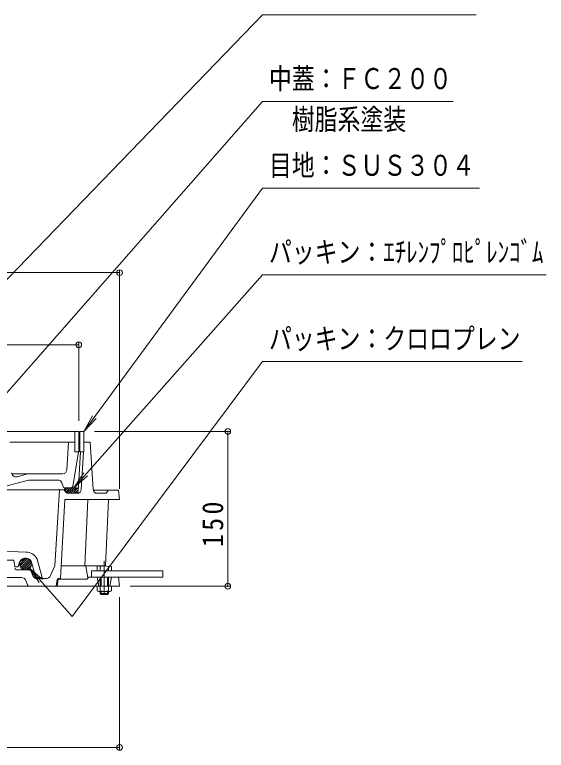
# Model space of a CAD drawing. Units: millimetres, scale not verified. Extents: x -587 to 939, y -960 to 768.
# Drawn here: x 418 to 939, y -783 to -63 of the extents above; entities that cross this region are included whole.
import ezdxf
from ezdxf.enums import TextEntityAlignment as Align

# ---------------------------------------------------------------- set-up
doc = ezdxf.new("R2010")
doc.units = ezdxf.units.MM
doc.header["$LTSCALE"] = 7
doc.header["$PDMODE"] = 32
doc.header["$PDSIZE"] = 5.6
doc.linetypes.add('CHAIN1', pattern=[8, 5, -1, 1, -1])
for name, color, linetype, lineweight in [('0-1_躯体', 2, 'Continuous', 9), ('0-2_仕上', 3, 'Continuous', 9), ('0-3_建具', 4, 'Continuous', 9), ('0-4_その他', 7, 'Continuous', 9), ('0-6_ハッチ', 6, 'Continuous', 9), ('0-E', 7, 'Continuous', 9)]:
    doc.layers.add(name, color=color, linetype=linetype, lineweight=lineweight)
doc.styles.add('ＭＳ ゴシック', font='')
doc.styles.get('ＭＳ ゴシック').set_extended_font_data('MS Gothic')

msp = doc.modelspace()

# ---------------------------------------------------------------- linework, layer by layer
at = {"layer": '0-1_躯体'}
for p, q in [((492.076, -481.241), (485.827, -481.241)), ((494.851, -527.48), (492.076, -481.241)), ((482.505, -490.741), (480.184, -529.361)), ((483.302, -527.48), (485.506, -490.741)), ((396.162, -527.741), (466.827, -527.741)), ((461.827, -527.741), (457.545, -602.241)), ((498.844, -531.241), (507.826, -531.241)), ((509.827, -528.241), (507.826, -531.241)), ((467.29, -537.241), (462.836, -614.741)), ((467.29, -537.241), (520.827, -537.241)), ((489.811, -537.241), (486.811, -602.241)), ((453.162, -611.821), (457.545, -602.241)), ((489.693, -614.374), (487.826, -602.241)), ((431.694, -606.241), (420.858, -606.241)), ((435.383, -611.152), (434.572, -608.394)), ((-62.932, -613.741), (424.585, -613.741)), ((429.382, -617.33), (430.193, -620.087)), ((448.615, -614.741), (440.179, -614.741)), ((459.711, -615.609), (458.826, -622.241)), ((460.702, -614.741), (462.836, -614.741)), ((490.827, -613.241), (519.827, -613.241)), ((498.827, -613.241), (500.327, -622.241)), ((512.827, -613.241), (511.326, -622.241)), ((520.827, -622.241), (519.827, -613.241))]:
    msp.add_line(p, q, dxfattribs=at)
at = {"layer": '0-1_躯体', "color": 7, "linetype": 'CHAIN1'}
msp.add_line((505.827, -597.241), (505.827, -630.453), dxfattribs=at)
at = {"layer": '0-1_躯体', "color": 7}
for p, q in [((498.902, -602.927), (500.09, -602.241)), ((498.902, -607.241), (498.902, -602.927)), ((501.827, -607.241), (501.827, -602.927)), ((509.827, -602.927), (509.827, -607.241)), ((511.563, -602.241), (512.752, -602.927)), ((512.752, -602.927), (512.752, -607.241)), ((493.327, -607.241), (493.327, -613.241)), ((493.327, -607.241), (563.327, -607.241)), ((563.327, -607.241), (563.327, -613.241)), ((493.327, -613.241), (563.327, -613.241)), ((501.827, -613.241), (501.827, -626.555)), ((502.827, -613.241), (502.827, -622.241)), ((508.827, -613.241), (508.827, -622.241)), ((509.827, -613.241), (509.827, -626.555)), ((502.827, -630.241), (501.827, -629.241)), ((509.827, -629.241), (508.827, -630.241))]:
    msp.add_line(p, q, dxfattribs=at)
at = {"layer": '0-1_躯体'}
for points in [[(520.827, -537.241), (519.827, -528.241), (494.896, -528.241)], [(463.555, -602.241), (506.858, -602.241), (509.858, -537.241)], [(520.827, -622.241), (-159.174, -622.241), (-158.173, -613.241)], [(490.827, -613.241), (488.827, -615.241), (460.769, -615.241), (459.835, -622.241)]]:
    msp.add_lwpolyline(points, dxfattribs=at)
at = {"layer": '0-1_躯体', "color": 7}
for points in [[(498.902, -622.241), (498.902, -626.555), (500.09, -627.241), (511.563, -627.241)], [(511.563, -627.241), (512.752, -626.555), (512.752, -622.241)], [(509.827, -627.241), (509.827, -629.241), (501.827, -629.241), (501.827, -627.241)], [(502.827, -627.241), (502.827, -630.241), (508.827, -630.241), (508.827, -627.241)]]:
    msp.add_lwpolyline(points, dxfattribs=at)
at = {"layer": '0-1_躯体'}
for centre, radius, start, end in [((479.309, -527.241), 4, 270, 356.56636), ((498.844, -527.241), 4, 183.43362, 270), ((420.858, -603.241), 3, 201.80141, 270), ((431.694, -609.241), 3, 16.38953, 90), ((440.179, -609.741), 5, 196.38953, 270), ((448.615, -609.741), 5, 270, 335.41725), ((424.585, -618.741), 5, 16.38953, 90), ((460.702, -615.741), 1, 90, 172.40535), ((433.071, -619.241), 3, 196.38953, 270)]:
    msp.add_arc(centre, radius, start, end, dxfattribs=at)
at = {"layer": '0-1_躯体', "color": 7}
for centre, radius, start, end in [((500.09, -604.78), 2.54, 46.86627, 90), ((505.827, -614.241), 12, 70.52878, 109.47121), ((511.563, -604.78), 2.54, 90, 133.13371), ((500.09, -624.701), 2.54, 270, 313.13371), ((505.827, -615.241), 12, 250.52878, 289.47121), ((511.563, -624.701), 2.54, 226.86627, 270)]:
    msp.add_arc(centre, radius, start, end, dxfattribs=at)
at = {"layer": '0-2_仕上'}
for p, q in [((480.826, -470.741), (-119.174, -470.741)), ((476.827, -490.741), (476.827, -470.741)), ((480.826, -470.741), (480.826, -490.741)), ((476.827, -481.241), (413.32, -481.241)), ((468.978, -508.511), (470.826, -481.241)), ((475.033, -524.484), (480.573, -490.741)), ((480.573, -490.741), (476.827, -490.741)), ((431.616, -518.241), (386.832, -530.241)), ((415.299, -512.241), (464.987, -512.241)), ((430.826, -512.241), (420.334, -515.052)), ((460.443, -518.241), (431.616, -518.241)), ((465.485, -524.715), (464.238, -520.976)), ((466.908, -525.741), (473.553, -525.741))]:
    msp.add_line(p, q, dxfattribs=at)
for centre, radius, start, end in [((464.987, -508.241), 4, 270, 356.12283), ((419.299, -511.189), 4, 180, 285), ((460.443, -522.241), 4, 18.43494, 90), ((466.908, -524.241), 1.5, 198.43494, 270), ((473.553, -524.241), 1.5, 270, 350.67641)]:
    msp.add_arc(centre, radius, start, end, dxfattribs=at)
at = {"layer": '0-3_建具'}
for p, q in [((481.801, -470.741), (481.849, -490.741)), ((485.827, -470.741), (481.801, -470.741)), ((485.827, -490.741), (485.827, -470.741)), ((485.827, -490.741), (481.849, -490.741)), ((421.326, -603.241), (422.539, -599.594))]:
    msp.add_line(p, q, dxfattribs=at)
for points in [[(421.326, -603.241), (418.326, -603.241), (417.327, -596.741), (408.827, -596.741), (406.171, -593.421)], [(439.948, -595.535), (444.827, -613.741), (438.615, -613.741), (434.345, -597.807)]]:
    msp.add_lwpolyline(points, dxfattribs=at)
for centre, radius, start, end in [((164.313, -7555.723), 6972.001, 87.8257, 89.76567), ((428.826, -601.241), 12.5, 27.15923, 90), ((428.826, -601.241), 6.5, 31.8913, 166.47798)]:
    msp.add_arc(centre, radius, start, end, dxfattribs=at)
at = {"layer": '0-4_その他'}
for p, q in [((-159.174, -315.285), (520.827, -315.285)), ((520.827, -526.741), (520.827, -313.185)), ((-119.174, -385.864), (480.826, -385.864)), ((480.826, -460.241), (480.826, -383.764)), ((496.327, -470.741), (628.908, -470.741)), ((626.808, -622.241), (626.808, -470.741)), ((531.327, -622.241), (628.908, -622.241)), ((520.827, -632.741), (520.827, -782.045)), ((-159.174, -779.945), (520.827, -779.945))]:
    msp.add_line(p, q, dxfattribs=at)
for p in [(520.827, -315.285), (480.826, -385.864), (626.808, -470.741), (626.808, -622.241), (520.827, -779.945)]:
    msp.add_point(p, dxfattribs=at)
at = {"layer": '0-6_ハッチ'}
for p, q in [((466.998, -528.34), (466.827, -527.741)), ((466.861, -527.369), (468.455, -525.776)), ((467.238, -528.973), (470.47, -525.741)), ((468.069, -530.122), (472.45, -525.741)), ((468.827, -525.741), (478.278, -525.741)), ((469.258, -530.913), (474.43, -525.741)), ((470.844, -531.241), (478.188, -531.241)), ((470.91, -531.241), (476.41, -525.741)), ((472.89, -531.241), (478.387, -525.744)), ((474.87, -531.241), (479.737, -526.373)), ((476.85, -531.241), (480.274, -527.817)), ((479.004, -531.067), (480.014, -530.057)), ((480.278, -527.741), (480.184, -529.361)), ((422.748, -601.182), (429.134, -594.796)), ((422.839, -599.112), (426.903, -595.047)), ((423.211, -602.699), (430.767, -595.143)), ((423.961, -603.929), (432.084, -595.806)), ((424.947, -604.923), (433.156, -596.714)), ((426.171, -605.679), (433.998, -597.852)), ((427.679, -606.151), (434.584, -599.246)), ((429.64, -606.17), (434.7, -601.11))]:
    msp.add_line(p, q, dxfattribs=at)
for centre, radius, start, end in [((468.827, -527.741), 2, 90, 180), ((470.844, -527.241), 4, 195.94539, 270), ((478.188, -529.241), 2, 270, 356.5602), ((478.278, -527.741), 2, 0, 90), ((428.692, -600.9), 6.12, 6.67448, 169.01746), ((428.718, -600.189), 6.052, 175.69197, 0)]:
    msp.add_arc(centre, radius, start, end, dxfattribs=at)
at = {"layer": '0-E'}
for p, q in [((660.779, -62.85), (869.953, -62.85)), ((660.779, -147.703), (847.684, -147.703)), ((485.827, -470.741), (660.779, -232.556)), ((660.779, -232.556), (873.286, -232.556)), ((660.779, -317.408), (938.802, -317.408)), ((474.375, -651.898), (660.779, -402.261)), ((660.779, -402.261), (915.178, -402.261)), ((485.827, -470.741), (494.257, -455.405)), ((485.827, -470.741), (497.939, -458.11)), ((476.081, -525.741), (489.301, -514.273)), ((474.375, -651.898), (432.229, -604.03)), ((432.229, -604.03), (445.409, -615.542)), ((432.229, -604.03), (441.98, -618.561))]:
    msp.add_line(p, q, dxfattribs=at)
for points in [[(660.779, -62.85), (180.827, -559.152), (191.246, -545.092)], [(660.779, -147.703), (276.735, -584.628), (286.474, -570.088)], [(660.779, -317.408), (476.081, -525.741), (485.882, -511.243)]]:
    msp.add_lwpolyline(points, dxfattribs=at)

# ---------------------------------------------------------------- texts
at = {"layer": '0-4_その他', "color": 2, "insert": (622.608, -583.878), "char_height": 20.53, "attachment_point": 7, "rotation": 90, "style": 'ＭＳ ゴシック'}
msp.add_mtext('\\T1.27;\\W0.9;150', dxfattribs=at)
at = {"layer": '0-E', "color": 2, "style": 'ＭＳ ゴシック', "width": 0.8}
for s, p in [('中蓋：ＦＣ２００', (667.135, -141.773)), ('樹脂系塗装', (689.535, -181.632)), ('目地：ＳＵＳ３０４', (667.135, -226.626)), ('パッキン：ｴﾁﾚﾝﾌﾟﾛﾋﾟﾚﾝｺﾞﾑ', (667.135, -311.479)), ('パッキン：クロロプレン', (667.135, -396.332))]:
    msp.add_text(s, height=20.53, dxfattribs=at).set_placement(p, align=Align.BOTTOM_LEFT)

doc.saveas('drawing.dxf')
